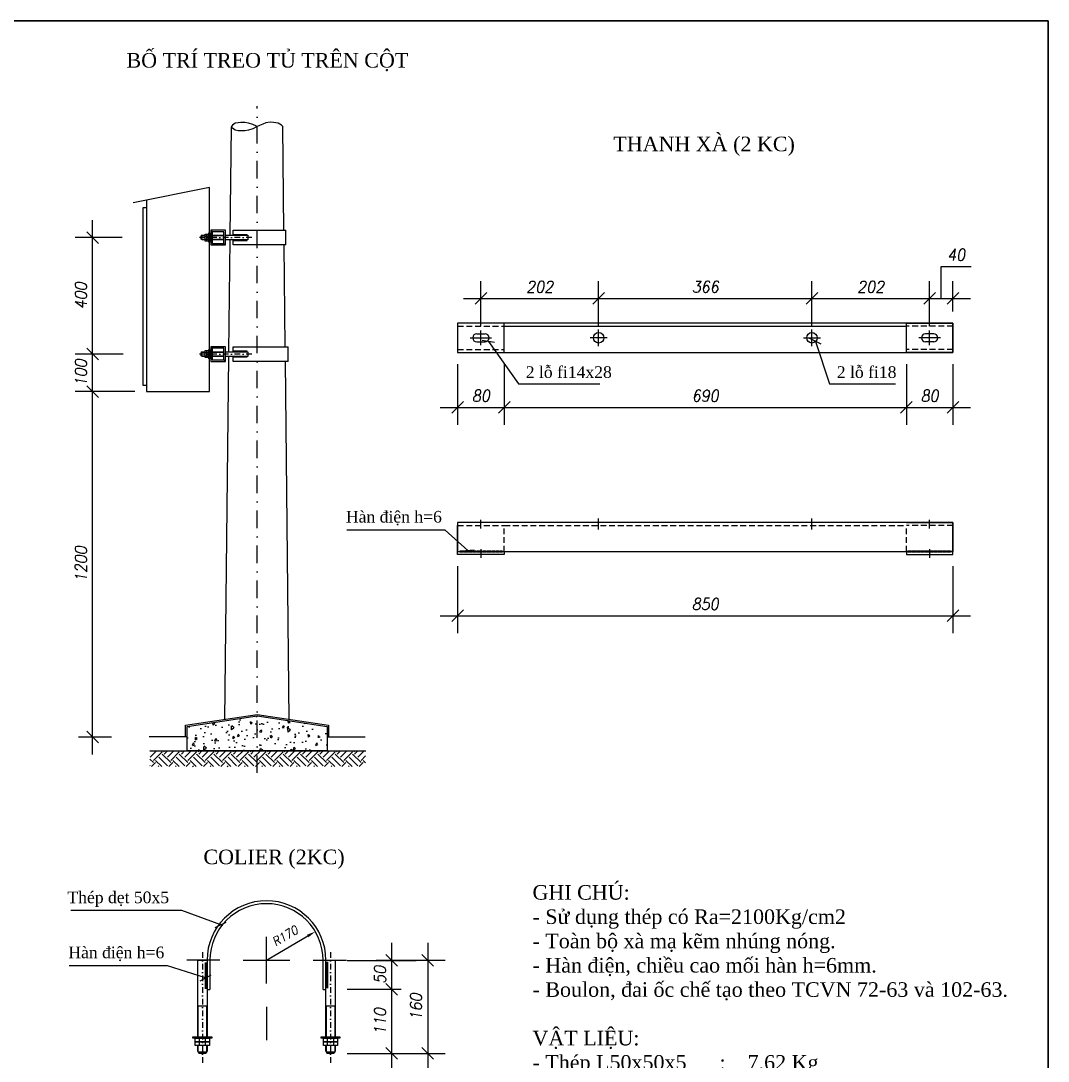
# Model space of a CAD drawing. Header units: inches. Extents: x -246336 to 136055, y -106871 to 69513.
# Drawn here: x -1072 to 9506, y -46175 to -35464 of the extents above; entities that cross this region are included whole.
import ezdxf

# ---------------------------------------------------------------- set-up
doc = ezdxf.new("R2010")
doc.units = ezdxf.units.IN
doc.header["$MEASUREMENT"] = 0
doc.linetypes.add('DASHDOTX2', pattern=[2, 1, -0.5, 0, -0.5])
doc.linetypes.add('DASHED', pattern=[0.75, 0.5, -0.25])
for name, color, linetype in [('D-XA', 7, 'Continuous'), ('XA-TT1', 7, 'Continuous'), ('XA-TT2', 7, 'Continuous')]:
    doc.layers.add(name, color=color, linetype=linetype)
doc.styles.add('COM2', font='complex.shx', dxfattribs={"width": 0.9, "oblique": 10, "height": 2})
doc.styles.add('VIET25', font='VNTIME_0.TTF', dxfattribs={"height": 2.5})
doc.styles.add('VIET3IN', font='Vhtime.ttf')
doc.dimstyles.new('PKT1', dxfattribs={"dimtxt": 2, "dimasz": 2, "dimexe": 3, "dimexo": 2, "dimgap": 1, "dimtad": 0, "dimtoh": 1, "dimdec": 0, "dimlfac": 10, "dimdsep": 46, "dimtxsty": 'COM2', "dimblk1": 'OBLIQUE', "dimblk2": 'OBLIQUE', "dimsah": 1, "dimcen": -3, "dimdle": 3, "dimclrd": 4, "dimclre": 4, "dimadec": 0, "dimazin": 0, "dimtfac": 1, "dimtdec": 0, "dimtmove": 0, "dimatfit": 3, "dimldrblk": 'OBLIQUE', "dimfxl": 1, "dimtvp": 1, "dimtolj": 1, "dimtzin": 0, "dimarcsym": 0})

# ---------------------------------------------------------------- blocks, each defined once
blk = doc.blocks.new('_OBLIQUE')
at = {"color": 0, "linetype": 'ByBlock'}
blk.add_line((-0.5, -0.5), (0.5, 0.5), dxfattribs=at)
blk = doc.blocks.new('*D514')
at = {"layer": 'Defpoints', "color": 0}
for p in [(4716.96, -46598.71), (4724.03, -46598.71), (4734.76, -46618.71)]:
    blk.add_point(p, dxfattribs=at)
at = {"layer": 'XA-TT1', "color": 4, "lineweight": -2}
for p, q in [((4716.96, -46621.71), (4716.96, -46595.71)), ((4722.03, -46598.71), (4713.96, -46598.71))]:
    blk.add_line(p, q, dxfattribs=at)
at = {"layer": 'XA-TT1', "color": 4, "lineweight": -2, "xscale": 2, "yscale": 2, "zscale": 2}
for p, rotation in [((4716.96, -46598.71), 90), ((4716.96, -46618.71), 270)]:
    blk.add_blockref('_OBLIQUE', p, dxfattribs=dict(at, rotation=rotation))
at = {"layer": 'XA-TT1', "color": 0, "insert": (4714.96, -46608.71), "char_height": 2, "attachment_point": 5, "rotation": 90, "style": 'COM2'}
blk.add_mtext('\\A1;400', dxfattribs=at)
blk = doc.blocks.new('*D515')
at = {"layer": 'Defpoints', "color": 0}
for p in [(4716.96, -46618.71), (4724.23, -46618.71), (4726.21, -46625.14)]:
    blk.add_point(p, dxfattribs=at)
at = {"layer": 'XA-TT1', "color": 4, "lineweight": -2}
for p, q in [((4716.96, -46628.14), (4716.96, -46615.71)), ((4722.23, -46618.71), (4713.96, -46618.71))]:
    blk.add_line(p, q, dxfattribs=at)
at = {"layer": 'XA-TT1', "color": 4, "lineweight": -2, "xscale": 2, "yscale": 2, "zscale": 2}
for p, rotation in [((4716.96, -46618.71), 90), ((4716.96, -46625.14), 270)]:
    blk.add_blockref('_OBLIQUE', p, dxfattribs=dict(at, rotation=rotation))
at = {"layer": 'XA-TT1', "color": 0, "insert": (4714.96, -46621.93), "char_height": 2, "attachment_point": 5, "rotation": 90, "style": 'COM2'}
blk.add_mtext('\\A1;100', dxfattribs=at)
blk = doc.blocks.new('*D516')
at = {"layer": 'Defpoints', "color": 0}
for p in [(4716.96, -46625.14), (4726.21, -46625.14), (4726.65, -46684.4)]:
    blk.add_point(p, dxfattribs=at)
at = {"layer": 'XA-TT1', "color": 4, "lineweight": -2}
for p, q in [((4716.96, -46687.4), (4716.96, -46622.14)), ((4724.21, -46625.14), (4713.96, -46625.14))]:
    blk.add_line(p, q, dxfattribs=at)
at = {"layer": 'XA-TT1', "color": 4, "lineweight": -2, "xscale": 2, "yscale": 2, "zscale": 2}
for p, rotation in [((4716.96, -46625.14), 90), ((4716.96, -46684.4), 270)]:
    blk.add_blockref('_OBLIQUE', p, dxfattribs=dict(at, rotation=rotation))
at = {"layer": 'XA-TT1', "color": 0, "insert": (4714.96, -46654.77), "char_height": 2, "attachment_point": 5, "rotation": 90, "style": 'COM2'}
blk.add_mtext('\\A1;1200', dxfattribs=at)
blk = doc.blocks.new('*D517')
at = {"layer": 'Defpoints', "color": 0}
for p in [(4860.61, -46609.17), (4840.41, -46615.92), (4860.61, -46615.92)]:
    blk.add_point(p, dxfattribs=at)
at = {"layer": 'XA-TT1', "color": 4, "lineweight": -2}
for p, q in [((4860.61, -46613.92), (4860.61, -46606.17)), ((4837.41, -46609.17), (4863.61, -46609.17))]:
    blk.add_line(p, q, dxfattribs=at)
at = {"layer": 'XA-TT1', "color": 4, "lineweight": -2, "xscale": 2, "yscale": 2, "zscale": 2, "rotation": 180}
blk.add_blockref('_OBLIQUE', (4840.41, -46609.17), dxfattribs=at)
at = {"layer": 'XA-TT1', "color": 4, "lineweight": -2, "xscale": 2, "yscale": 2, "zscale": 2}
blk.add_blockref('_OBLIQUE', (4860.61, -46609.17), dxfattribs=at)
at = {"layer": 'XA-TT1', "color": 0, "insert": (4850.51, -46607.17), "char_height": 2, "attachment_point": 5, "style": 'COM2'}
blk.add_mtext('\\A1;202', dxfattribs=at)
blk = doc.blocks.new('*D518')
at = {"layer": 'Defpoints', "color": 0}
for p in [(4856.61, -46618.42), (4864.61, -46618.42), (4864.61, -46627.86)]:
    blk.add_point(p, dxfattribs=at)
at = {"layer": 'XA-TT1', "color": 4, "lineweight": -2}
for p, q in [((4864.61, -46620.42), (4864.61, -46630.86)), ((4853.61, -46627.86), (4867.61, -46627.86))]:
    blk.add_line(p, q, dxfattribs=at)
at = {"layer": 'XA-TT1', "color": 4, "lineweight": -2, "xscale": 2, "yscale": 2, "zscale": 2, "rotation": 180}
blk.add_blockref('_OBLIQUE', (4856.61, -46627.86), dxfattribs=at)
at = {"layer": 'XA-TT1', "color": 4, "lineweight": -2, "xscale": 2, "yscale": 2, "zscale": 2}
blk.add_blockref('_OBLIQUE', (4864.61, -46627.86), dxfattribs=at)
at = {"layer": 'XA-TT1', "color": 0, "insert": (4860.61, -46625.86), "char_height": 2, "attachment_point": 5, "style": 'COM2'}
blk.add_mtext('\\A1;80', dxfattribs=at)
blk = doc.blocks.new('*D519')
at = {"layer": 'Defpoints', "color": 0}
for p in [(4864.61, -46609.17), (4864.61, -46613.42), (4860.61, -46615.92)]:
    blk.add_point(p, dxfattribs=at)
at = {"layer": 'XA-TT1', "color": 4, "lineweight": -2}
for p, q in [((4862.61, -46609.17), (4862.61, -46603.67)), ((4862.61, -46603.67), (4867.71, -46603.67)), ((4864.61, -46611.42), (4864.61, -46606.17)), ((4857.61, -46609.17), (4867.61, -46609.17))]:
    blk.add_line(p, q, dxfattribs=at)
at = {"layer": 'XA-TT1', "color": 4, "lineweight": -2, "xscale": 2, "yscale": 2, "zscale": 2, "rotation": 180}
blk.add_blockref('_OBLIQUE', (4860.61, -46609.17), dxfattribs=at)
at = {"layer": 'XA-TT1', "color": 4, "lineweight": -2, "xscale": 2, "yscale": 2, "zscale": 2}
blk.add_blockref('_OBLIQUE', (4864.61, -46609.17), dxfattribs=at)
at = {"layer": 'XA-TT1', "color": 0, "insert": (4865.16, -46601.67), "char_height": 2, "attachment_point": 5, "style": 'COM2'}
blk.add_mtext('\\A1;40', dxfattribs=at)
blk = doc.blocks.new('*D520')
at = {"layer": 'Defpoints', "color": 0}
for p in [(4803.81, -46609.17), (4783.61, -46615.92), (4803.81, -46615.92)]:
    blk.add_point(p, dxfattribs=at)
at = {"layer": 'XA-TT1', "color": 4, "lineweight": -2}
for p, q in [((4783.61, -46613.92), (4783.61, -46606.17)), ((4803.81, -46613.92), (4803.81, -46606.17)), ((4780.61, -46609.17), (4806.81, -46609.17))]:
    blk.add_line(p, q, dxfattribs=at)
at = {"layer": 'XA-TT1', "color": 4, "lineweight": -2, "xscale": 2, "yscale": 2, "zscale": 2, "rotation": 180}
blk.add_blockref('_OBLIQUE', (4783.61, -46609.17), dxfattribs=at)
at = {"layer": 'XA-TT1', "color": 4, "lineweight": -2, "xscale": 2, "yscale": 2, "zscale": 2}
blk.add_blockref('_OBLIQUE', (4803.81, -46609.17), dxfattribs=at)
at = {"layer": 'XA-TT1', "color": 0, "insert": (4793.71, -46607.17), "char_height": 2, "attachment_point": 5, "style": 'COM2'}
blk.add_mtext('\\A1;202', dxfattribs=at)
blk = doc.blocks.new('*D521')
at = {"layer": 'Defpoints', "color": 0}
for p in [(4779.61, -46618.42), (4787.61, -46618.42), (4787.61, -46627.86)]:
    blk.add_point(p, dxfattribs=at)
at = {"layer": 'XA-TT1', "color": 4, "lineweight": -2}
for p, q in [((4779.61, -46620.42), (4779.61, -46630.86)), ((4787.61, -46620.42), (4787.61, -46630.86)), ((4776.61, -46627.86), (4790.61, -46627.86))]:
    blk.add_line(p, q, dxfattribs=at)
at = {"layer": 'XA-TT1', "color": 4, "lineweight": -2, "xscale": 2, "yscale": 2, "zscale": 2, "rotation": 180}
blk.add_blockref('_OBLIQUE', (4779.61, -46627.86), dxfattribs=at)
at = {"layer": 'XA-TT1', "color": 4, "lineweight": -2, "xscale": 2, "yscale": 2, "zscale": 2}
blk.add_blockref('_OBLIQUE', (4787.61, -46627.86), dxfattribs=at)
at = {"layer": 'XA-TT1', "color": 0, "insert": (4783.61, -46625.86), "char_height": 2, "attachment_point": 5, "style": 'COM2'}
blk.add_mtext('\\A1;80', dxfattribs=at)
blk = doc.blocks.new('*D522')
at = {"layer": 'Defpoints', "color": 0}
for p in [(4787.61, -46618.42), (4856.61, -46618.42), (4856.61, -46627.86)]:
    blk.add_point(p, dxfattribs=at)
at = {"layer": 'XA-TT1', "color": 4, "lineweight": -2}
for p, q in [((4856.61, -46620.42), (4856.61, -46630.86)), ((4784.61, -46627.86), (4859.61, -46627.86))]:
    blk.add_line(p, q, dxfattribs=at)
at = {"layer": 'XA-TT1', "color": 4, "lineweight": -2, "xscale": 2, "yscale": 2, "zscale": 2, "rotation": 180}
blk.add_blockref('_OBLIQUE', (4787.61, -46627.86), dxfattribs=at)
at = {"layer": 'XA-TT1', "color": 4, "lineweight": -2, "xscale": 2, "yscale": 2, "zscale": 2}
blk.add_blockref('_OBLIQUE', (4856.61, -46627.86), dxfattribs=at)
at = {"layer": 'XA-TT1', "color": 0, "insert": (4822.11, -46625.86), "char_height": 2, "attachment_point": 5, "style": 'COM2'}
blk.add_mtext('\\A1;690', dxfattribs=at)
blk = doc.blocks.new('*D523')
at = {"layer": 'Defpoints', "color": 0}
for p in [(4840.41, -46609.17), (4803.81, -46615.92), (4840.41, -46615.92)]:
    blk.add_point(p, dxfattribs=at)
at = {"layer": 'XA-TT1', "color": 4, "lineweight": -2}
for p, q in [((4840.41, -46613.92), (4840.41, -46606.17)), ((4800.81, -46609.17), (4843.41, -46609.17))]:
    blk.add_line(p, q, dxfattribs=at)
at = {"layer": 'XA-TT1', "color": 4, "lineweight": -2, "xscale": 2, "yscale": 2, "zscale": 2, "rotation": 180}
blk.add_blockref('_OBLIQUE', (4803.81, -46609.17), dxfattribs=at)
at = {"layer": 'XA-TT1', "color": 4, "lineweight": -2, "xscale": 2, "yscale": 2, "zscale": 2}
blk.add_blockref('_OBLIQUE', (4840.41, -46609.17), dxfattribs=at)
at = {"layer": 'XA-TT1', "color": 0, "insert": (4822.11, -46607.17), "char_height": 2, "attachment_point": 5, "style": 'COM2'}
blk.add_mtext('\\A1;366', dxfattribs=at)
blk = doc.blocks.new('HAN')
at = {"layer": 'XA-TT2'}
for p, q in [((0, 0), (0, 0.4)), ((0.15, 0), (0.15, 0.4)), ((0.3, 0), (0.3, 0.4)), ((0.45, 0), (0.45, 0.4)), ((0.6, 0), (0.6, 0.4)), ((0.75, 0), (0.75, 0.4)), ((0.9, 0), (0.9, 0.4)), ((1.05, 0), (1.05, 0.4)), ((1.2, 0), (1.2, 0.4)), ((1.35, 0), (1.35, 0.4)), ((1.5, 0), (1.5, 0.4)), ((1.65, 0), (1.65, 0.4)), ((1.8, 0), (1.8, 0.4)), ((1.95, 0), (1.95, 0.4)), ((2.1, 0), (2.1, 0.4)), ((2.25, 0), (2.25, 0.4)), ((2.4, 0), (2.4, 0.4)), ((2.55, 0), (2.55, 0.4)), ((2.7, 0), (2.7, 0.4)), ((2.85, 0), (2.85, 0.4)), ((3, 0), (3, 0.4)), ((3.15, 0), (3.15, 0.4)), ((3.3, 0), (3.3, 0.4)), ((3.45, 0), (3.45, 0.4)), ((3.6, 0), (3.6, 0.4)), ((3.75, 0), (3.75, 0.4)), ((3.9, 0), (3.9, 0.4)), ((4.05, 0), (4.05, 0.4)), ((4.2, 0), (4.2, 0.4)), ((4.35, 0), (4.35, 0.4))]:
    blk.add_line(p, q, dxfattribs=at)
blk = doc.blocks.new('*X512')
at = {"color": 0}
for p, q in [((147.99, 196.87), (148.01, 196.89)), ((148.03, 195.98), (148.94, 196.89)), ((148.49, 195.52), (149.73, 196.75)), ((150.97, 195.21), (149.73, 196.44)), ((150.04, 196.75), (149.9, 196.89)), ((150.04, 196.44), (150.49, 196.89)), ((150.5, 195.98), (151.41, 196.89)), ((150.97, 195.52), (152.2, 196.75)), ((153.44, 195.21), (152.2, 196.44)), ((152.51, 196.75), (152.38, 196.89)), ((152.51, 196.44), (152.96, 196.89)), ((152.98, 195.98), (153.89, 196.89)), ((153.44, 195.52), (154.68, 196.75)), ((155.92, 195.21), (154.68, 196.44)), ((154.99, 196.75), (154.85, 196.89)), ((154.99, 196.44), (155.44, 196.89)), ((155.45, 195.98), (156.36, 196.89)), ((155.92, 195.52), (157.15, 196.75)), ((158.39, 195.21), (157.15, 196.44)), ((157.46, 196.75), (157.33, 196.89)), ((157.46, 196.44), (157.91, 196.89)), ((157.93, 195.98), (158.84, 196.89)), ((158.39, 195.52), (159.63, 196.75)), ((160.87, 195.21), (159.63, 196.44)), ((159.94, 196.75), (159.8, 196.89)), ((159.94, 196.44), (160.39, 196.89)), ((160.4, 195.98), (161.31, 196.89)), ((160.87, 195.52), (162.1, 196.75)), ((163.34, 195.21), (162.1, 196.44)), ((162.41, 196.75), (162.28, 196.89)), ((162.41, 196.44), (162.86, 196.89)), ((162.88, 195.98), (163.79, 196.89)), ((163.34, 195.52), (164.58, 196.75)), ((165.82, 195.21), (164.58, 196.44)), ((164.89, 196.75), (164.75, 196.89)), ((164.89, 196.44), (165.34, 196.89)), ((165.35, 195.98), (166.26, 196.89)), ((165.82, 195.52), (167.05, 196.75)), ((168.29, 195.21), (167.05, 196.44)), ((167.36, 196.75), (167.23, 196.89)), ((167.36, 196.44), (167.81, 196.89)), ((167.83, 195.98), (168.74, 196.89)), ((168.29, 195.52), (169.53, 196.75)), ((170.77, 195.21), (169.53, 196.44)), ((169.84, 196.75), (169.7, 196.89)), ((169.84, 196.44), (170.29, 196.89)), ((170.3, 195.98), (171.21, 196.89)), ((170.77, 195.52), (172, 196.75)), ((173.24, 195.21), (172, 196.44)), ((172.31, 196.75), (172.18, 196.89)), ((172.31, 196.44), (172.76, 196.89)), ((172.78, 195.98), (173.69, 196.89)), ((173.24, 195.52), (174.48, 196.75)), ((175.72, 195.21), (174.48, 196.44)), ((174.79, 196.75), (174.65, 196.89)), ((174.79, 196.44), (175.24, 196.89)), ((175.25, 195.98), (176.16, 196.89)), ((175.72, 195.52), (176.95, 196.75)), ((178.19, 195.21), (176.95, 196.44)), ((177.26, 196.75), (177.13, 196.89)), ((177.26, 196.44), (177.71, 196.89)), ((177.73, 195.98), (178.64, 196.89)), ((148.49, 195.21), (147.99, 195.71)), ((148.23, 194.64), (148.8, 195.21)), ((149.68, 194.64), (148.8, 195.52)), ((150.5, 194.74), (149.27, 195.98)), ((150.71, 194.64), (151.28, 195.21)), ((152.16, 194.64), (151.28, 195.52)), ((152.98, 194.74), (151.74, 195.98)), ((153.18, 194.64), (153.75, 195.21)), ((154.63, 194.64), (153.75, 195.52)), ((155.45, 194.74), (154.22, 195.98)), ((155.66, 194.64), (156.23, 195.21)), ((157.1, 194.64), (156.23, 195.52)), ((157.93, 194.74), (156.69, 195.98)), ((158.13, 194.64), (158.7, 195.21)), ((159.58, 194.64), (158.7, 195.52)), ((160.4, 194.74), (159.17, 195.98)), ((160.61, 194.64), (161.18, 195.21)), ((162.05, 194.64), (161.18, 195.52)), ((162.88, 194.74), (161.64, 195.98)), ((163.08, 194.64), (163.65, 195.21)), ((164.53, 194.64), (163.65, 195.52)), ((165.35, 194.74), (164.12, 195.98)), ((165.56, 194.64), (166.13, 195.21)), ((167, 194.64), (166.13, 195.52)), ((167.83, 194.74), (166.59, 195.98)), ((168.03, 194.64), (168.6, 195.21)), ((169.48, 194.64), (168.6, 195.52)), ((170.3, 194.74), (169.06, 195.98)), ((170.51, 194.64), (171.08, 195.21)), ((171.95, 194.64), (171.08, 195.52)), ((172.78, 194.74), (171.54, 195.98)), ((172.98, 194.64), (173.55, 195.21)), ((174.43, 194.64), (173.55, 195.52)), ((175.25, 194.74), (174.01, 195.98)), ((175.46, 194.64), (176.03, 195.21)), ((176.9, 194.64), (176.03, 195.52)), ((177.73, 194.74), (176.49, 195.98)), ((177.93, 194.64), (178.5, 195.21)), ((178.19, 195.52), (178.84, 196.17)), ((178.84, 195.17), (178.5, 195.52)), ((148.03, 194.74), (147.99, 194.78)), ((149.16, 194.64), (149.27, 194.74)), ((151.64, 194.64), (151.74, 194.74)), ((154.11, 194.64), (154.22, 194.74)), ((156.59, 194.64), (156.69, 194.74)), ((159.06, 194.64), (159.17, 194.74)), ((161.54, 194.64), (161.64, 194.74)), ((164.01, 194.64), (164.12, 194.74)), ((166.48, 194.64), (166.59, 194.74)), ((168.96, 194.64), (169.06, 194.74)), ((171.43, 194.64), (171.54, 194.74)), ((173.91, 194.64), (174.01, 194.74)), ((176.38, 194.64), (176.49, 194.74))]:
    blk.add_line(p, q, dxfattribs=at)
blk = doc.blocks.new('*D524')
at = {"layer": 'Defpoints', "color": 0}
for p in [(4779.61, -46653.11), (4864.61, -46653.11), (4864.61, -46663.6)]:
    blk.add_point(p, dxfattribs=at)
at = {"layer": 'XA-TT1', "color": 4, "lineweight": -2}
for p, q in [((4779.61, -46655.11), (4779.61, -46666.6)), ((4864.61, -46655.11), (4864.61, -46666.6)), ((4776.61, -46663.6), (4867.61, -46663.6))]:
    blk.add_line(p, q, dxfattribs=at)
at = {"layer": 'XA-TT1', "color": 4, "lineweight": -2, "xscale": 2, "yscale": 2, "zscale": 2, "rotation": 180}
blk.add_blockref('_OBLIQUE', (4779.61, -46663.6), dxfattribs=at)
at = {"layer": 'XA-TT1', "color": 4, "lineweight": -2, "xscale": 2, "yscale": 2, "zscale": 2}
blk.add_blockref('_OBLIQUE', (4864.61, -46663.6), dxfattribs=at)
at = {"layer": 'XA-TT1', "color": 0, "insert": (4822.11, -46661.6), "char_height": 2, "attachment_point": 5, "style": 'COM2'}
blk.add_mtext('\\A1;850', dxfattribs=at)
blk = doc.blocks.new('CXZCX')
at = {"layer": 'XA-TT2', "linetype": 'Continuous'}
h = blk.add_hatch(dxfattribs=at)
h.set_pattern_fill('AR-CONC', color=256, scale=0.54629, angle=45, style=0)
h.set_pattern_definition([(95, (4676.5015, -46893.7387), (3.013076, 2.52827), [0.40972, -4.506896]), (40, (4676.5015, -46893.7387), (-3.44159, 2.369634), [0.327774, -3.60552]), (145.4514, (4676.7526, -46893.528), (-0.42851, 4.897905), [0.34821, -3.83027]), (91.1842, (4675.729, -46892.966), (4.76198, 3.48322), [0.61458, -6.76034]), (141.6356, (4676.126, -46892.676), (-0.15241, 7.37335), [0.52231, -5.74541]), (36.1842, (4675.729, -46892.966), (-0.15242, 7.37335), [0.49166, -5.40828]), (66, (4676.3084, -46892.773), (3.861026, 0.750507), [0.40972, -4.506896]), (11, (4676.3084, -46892.773), (-1.86126, 3.74104), [0.327774, -3.60552]), (116.4514, (4676.63, -46892.7105), (1.99977, 4.49155), [0.34821, -3.83027]), (82.5, (4676.5015, -46893.7387), (-1.23895, 1.332893), [0, -3.561814, 0, -3.660146, 0, -3.619174]), (52.5, (4676.5015, -46893.7387), (-0.507356, 2.539756), [0, -2.08683, 0, -3.47987, 0, -1.379383]), (12.5, (4675.6401, -46894.6001), (2.149206, 1.9749535), [0, -1.365726, 0, -4.261066, 0, -5.654107]), (2.5, (4675.2538, -46894.9864), (1.866074, 2.639456), [0, -1.775444, 0, -2.829785, 0, -4.015235])])
h.paths.add_polyline_path([(4733.2, -46686.8), (4733.2, -46682.6), (4745.2, -46680.8), (4757.2, -46682.6), (4757.2, -46686.8)])
blk.add_lwpolyline([(4700.95, -46561.52), (4880.95, -46561.52), (4880.95, -46841.52), (4700.95, -46841.52)], close=True)
at = {"layer": 'D-XA', "color": 4, "linetype": 'Continuous'}
for p, q in [((4746.83, -46722.72), (4753.9, -46718.56)), ((4768.29, -46719.74), (4768.29, -46730.71)), ((4774.47, -46719.72), (4774.47, -46741.72)), ((4738.83, -46722.72), (4733.13, -46722.72)), ((4754.83, -46722.72), (4760.53, -46722.72)), ((4760.64, -46722.74), (4772.49, -46722.74)), ((4765.62, -46722.72), (4777.47, -46722.72)), ((4768.29, -46724.71), (4768.29, -46741.72)), ((4760.64, -46727.71), (4769.94, -46727.71)), ((4746.83, -46730.72), (4746.83, -46736.42)), ((4760.64, -46738.72), (4772.49, -46738.72)), ((4765.73, -46738.72), (4777.47, -46738.72))]:
    blk.add_line(p, q, dxfattribs=at)
blk.add_solid([(4753.77, -46718.35), (4754.02, -46718.78), (4755.19, -46717.8)], dxfattribs=at)
at = {"layer": 'XA-TT1'}
for p, q in [((4737.25, -46597.46), (4737.25, -46599.96)), ((4739.75, -46597.46), (4737.25, -46597.46)), ((4737.5, -46597.71), (4737.5, -46599.71)), ((4739.5, -46597.71), (4737.5, -46597.71)), ((4739.5, -46599.71), (4739.5, -46597.71)), ((4739.75, -46599.96), (4739.75, -46597.46)), ((4737.25, -46599.96), (4739.75, -46599.96)), ((4737.5, -46599.71), (4739.5, -46599.71)), ((4737.25, -46617.46), (4737.25, -46619.96)), ((4739.75, -46617.46), (4737.25, -46617.46)), ((4737.5, -46617.71), (4737.5, -46619.71)), ((4739.5, -46617.71), (4737.5, -46617.71)), ((4739.5, -46619.71), (4739.5, -46617.71)), ((4739.75, -46619.96), (4739.75, -46617.46)), ((4737.5, -46619.71), (4739.5, -46619.71)), ((4737.25, -46619.96), (4739.75, -46619.96))]:
    blk.add_line(p, q, dxfattribs=at)
at = {"layer": 'XA-TT1', "color": 4}
for p, q in [((4803.81, -46617.37), (4803.81, -46614.47)), ((4840.41, -46617.37), (4840.41, -46614.47)), ((4781.78, -46615.92), (4785.45, -46615.92)), ((4783.61, -46617.19), (4783.61, -46614.65)), ((4805.27, -46615.92), (4802.36, -46615.92)), ((4838.96, -46615.92), (4841.87, -46615.92)), ((4862.45, -46615.92), (4858.78, -46615.92)), ((4860.61, -46617.19), (4860.61, -46614.65)), ((4783.61, -46648.62), (4783.61, -46647.14)), ((4803.81, -46648.81), (4803.81, -46646.95)), ((4840.41, -46648.81), (4840.41, -46646.95)), ((4860.61, -46648.62), (4860.61, -46647.14)), ((4783.61, -46652.18), (4783.61, -46653.67)), ((4860.61, -46652.18), (4860.61, -46653.67))]:
    blk.add_line(p, q, dxfattribs=at)
at = {"layer": 'XA-TT1', "flags": 128}
for points in [[(4737.03, -46590.14), (4723.94, -46592.73)], [(4737.25, -46597.46), (4737.5, -46597.71)], [(4739.5, -46599.71), (4739.75, -46599.96)], [(4737.25, -46617.46), (4737.5, -46617.71)], [(4739.5, -46619.71), (4739.75, -46619.96)]]:
    blk.add_lwpolyline(points, dxfattribs=at)
at = {"layer": 'XA-TT1'}
blk.add_lwpolyline([(4726.21, -46592.28), (4726.21, -46625.14), (4737.03, -46625.14), (4737.03, -46590.14)], dxfattribs=at)
blk.add_lwpolyline([(4726.21, -46624.09), (4725.62, -46624.09), (4725.62, -46593.57), (4726.21, -46593.57)], close=True, dxfattribs=at)
at = {"layer": 'XA-TT1', "color": 2}
for points in [[(4779.61, -46618.42), (4787.61, -46618.42), (4787.61, -46613.42), (4779.61, -46613.42)], [(4779.61, -46618.42), (4864.61, -46618.42), (4864.61, -46613.42), (4779.61, -46613.42)], [(4864.61, -46618.42), (4856.61, -46618.42), (4856.61, -46613.42), (4864.61, -46613.42)], [(4779.61, -46652.61), (4864.61, -46652.61), (4864.61, -46647.61), (4779.61, -46647.61)]]:
    blk.add_lwpolyline(points, close=True, dxfattribs=at)
at = {"layer": 'XA-TT1', "color": 3, "linetype": 'DASHED', "ltscale": 2, "flags": 128}
for points in [[(4779.61, -46613.92), (4787.61, -46613.92)], [(4864.61, -46613.92), (4856.61, -46613.92)], [(4779.61, -46617.92), (4787.61, -46617.92)], [(4864.61, -46617.92), (4856.61, -46617.92)], [(4779.61, -46648.11), (4787.61, -46648.11)], [(4787.61, -46652.61), (4787.61, -46648.11)], [(4787.61, -46648.11), (4856.61, -46648.11)], [(4864.61, -46648.11), (4856.61, -46648.11)], [(4856.61, -46652.61), (4856.61, -46648.11)]]:
    blk.add_lwpolyline(points, dxfattribs=at)
at = {"layer": 'XA-TT1', "color": 7, "flags": 128}
blk.add_lwpolyline([(4787.61, -46613.92), (4856.61, -46613.92)], dxfattribs=at)
at = {"layer": 'XA-TT1', "color": 2, "elevation": 0.7, "flags": 128}
for points in [[(4782.91, -46615.22), (4784.31, -46615.22)], [(4861.31, -46615.22), (4859.91, -46615.22)], [(4782.91, -46616.62), (4784.31, -46616.62)], [(4861.31, -46616.62), (4859.91, -46616.62)]]:
    blk.add_lwpolyline(points, dxfattribs=at)
at = {"layer": 'XA-TT1', "color": 2}
for points in [[(4787.61, -46647.61), (4779.61, -46647.61), (4779.61, -46652.61), (4787.61, -46652.61)], [(4787.61, -46652.61), (4787.61, -46653.11), (4779.61, -46653.11), (4779.61, -46648.11)], [(4856.61, -46647.61), (4864.61, -46647.61), (4864.61, -46652.61), (4856.61, -46652.61)], [(4856.61, -46652.61), (4856.61, -46653.11), (4864.61, -46653.11), (4864.61, -46648.11)]]:
    blk.add_lwpolyline(points, dxfattribs=at)
at = {"layer": 'XA-TT1', "color": 4, "flags": 128}
blk.add_lwpolyline([(4714.55, -46684.4), (4720.2, -46684.4)], dxfattribs=at)
at = {"layer": 'XA-TT1', "color": 2}
for centre in [(4803.81, -46615.92), (4840.41, -46615.92)]:
    blk.add_circle(centre, 0.9, dxfattribs=at)
for centre, start, end in [((4782.91, -46615.92, 0.7), 90, 270), ((4784.31, -46615.92, 0.7), 270, 90), ((4859.91, -46615.92, 0.7), 90, 270), ((4861.31, -46615.92, 0.7), 270, 90)]:
    blk.add_arc(centre, 0.7, start, end, dxfattribs=at)
at = {"layer": 'XA-TT2', "color": 4, "linetype": 'DASHDOTX2', "ltscale": 3}
blk.add_line((4745.2, -46690.58), (4745.2, -46576.14), dxfattribs=at)
at = {"layer": 'XA-TT2', "color": 3}
for p, q in [((4740.58, -46598.31), (4740.79, -46579.76)), ((4749.8, -46597.46), (4749.6, -46579.66)), ((4740.36, -46618.31), (4740.57, -46599.11)), ((4750.02, -46617.46), (4749.83, -46599.96)), ((4739.66, -46681.45), (4740.35, -46619.11)), ((4750.73, -46681.45), (4750.05, -46619.96))]:
    blk.add_line(p, q, dxfattribs=at)
at = {"layer": 'XA-TT2', "color": 2}
for p, q in [((4735.78, -46598.31), (4735.6, -46598.42)), ((4739.75, -46598.31), (4743.6, -46598.31)), ((4743.6, -46598.31), (4743.6, -46599.11)), ((4735.78, -46599.11), (4735.6, -46599)), ((4736.29, -46598.46), (4736.59, -46598.46)), ((4736.29, -46598.99), (4736.59, -46598.99)), ((4736.59, -46598.46), (4736.9, -46598.46)), ((4736.59, -46598.99), (4736.9, -46598.99)), ((4743.6, -46599.11), (4739.75, -46599.11)), ((4735.78, -46618.31), (4735.6, -46618.42)), ((4735.78, -46619.11), (4735.6, -46619)), ((4736.29, -46618.46), (4736.59, -46618.46)), ((4736.29, -46618.99), (4736.59, -46618.99)), ((4736.59, -46618.46), (4736.9, -46618.46)), ((4736.59, -46618.99), (4736.9, -46618.99)), ((4739.75, -46618.31), (4743.6, -46618.31)), ((4743.6, -46619.11), (4739.75, -46619.11)), ((4743.6, -46618.31), (4743.6, -46619.11)), ((4735.3, -46736.75), (4735.3, -46736.12)), ((4735.3, -46737.35), (4735.3, -46736.75)), ((4736.36, -46736.75), (4736.36, -46736.12)), ((4736.36, -46737.35), (4736.36, -46736.75)), ((4757.3, -46736.75), (4757.3, -46736.12)), ((4757.3, -46737.35), (4757.3, -46736.75)), ((4758.36, -46736.75), (4758.36, -46736.12)), ((4758.36, -46737.35), (4758.36, -46736.75)), ((4735.01, -46738.35), (4735.23, -46738.72)), ((4736.61, -46738.35), (4736.38, -46738.72)), ((4757.01, -46738.35), (4757.23, -46738.72)), ((4758.61, -46738.35), (4758.38, -46738.72))]:
    blk.add_line(p, q, dxfattribs=at)
at = {"layer": 'XA-TT2', "color": 4, "linetype": 'DASHDOTX2'}
for p, q in [((4744.3, -46598.71), (4734.76, -46598.71)), ((4744.3, -46618.71), (4734.76, -46618.71)), ((4735.81, -46721.32), (4735.81, -46740.4)), ((4757.81, -46721.32), (4757.81, -46740.4))]:
    blk.add_line(p, q, dxfattribs=at)
at = {"layer": 'XA-TT2', "color": 4, "linetype": 'Continuous'}
for p, q in [((4746.81, -46726.72), (4746.81, -46718.72)), ((4742.81, -46722.72), (4750.81, -46722.72))]:
    blk.add_line(p, q, dxfattribs=at)
at = {"layer": 'XA-TT2'}
for p, q in [((4736.61, -46727.72), (4737.11, -46727.72)), ((4756.51, -46727.72), (4757.01, -46727.72)), ((4735.01, -46730.55), (4736.61, -46730.55)), ((4757.01, -46730.55), (4758.61, -46730.55))]:
    blk.add_line(p, q, dxfattribs=at)
at = {"layer": 'XA-TT2', "color": 3}
for points in [[(4749.66, -46579.72), (4749.39, -46579.43), (4748.82, -46579.11), (4748.04, -46578.96), (4747.47, -46578.92), (4746.7, -46579.05), (4746.16, -46579.25), (4745.61, -46579.47), (4745.09, -46579.73), (4744.44, -46580.03), (4743.74, -46580.26), (4743.07, -46580.38), (4742.38, -46580.4), (4741.96, -46580.38), (4741.42, -46580.26), (4740.95, -46579.96), (4740.73, -46579.72)], [(4745.1, -46579.63), (4745.09, -46579.62), (4744.44, -46579.33), (4743.74, -46579.09), (4743.07, -46578.97), (4742.38, -46578.95), (4741.96, -46579.01), (4741.42, -46579.09), (4740.95, -46579.44), (4740.73, -46579.72)]]:
    blk.add_lwpolyline(points, dxfattribs=at)
at = {"layer": 'XA-TT2', "color": 4}
for points in [[(4735.7, -46598.36), (4736.29, -46598.36)], [(4735.7, -46599.06), (4735.7, -46598.36)], [(4737.03, -46598.36), (4737.25, -46598.36)], [(4737.5, -46598.36), (4739.5, -46598.36)], [(4736.29, -46599.06), (4735.7, -46599.06)], [(4737.25, -46599.06), (4737.03, -46599.06)], [(4739.5, -46599.06), (4737.5, -46599.06)], [(4735.7, -46619.06), (4735.7, -46618.36)], [(4735.7, -46618.36), (4736.29, -46618.36)], [(4736.29, -46619.06), (4735.7, -46619.06)], [(4737.03, -46618.36), (4737.25, -46618.36)], [(4737.25, -46619.06), (4737.03, -46619.06)], [(4737.5, -46618.36), (4739.5, -46618.36)], [(4739.5, -46619.06), (4737.5, -46619.06)], [(4735.11, -46735.86), (4735.11, -46730.55)], [(4736.51, -46730.55), (4736.51, -46735.86)], [(4757.11, -46735.86), (4757.11, -46730.55)], [(4758.51, -46730.55), (4758.51, -46735.86)], [(4735.11, -46738.51), (4735.11, -46737.35)], [(4736.51, -46737.35), (4736.51, -46738.51)], [(4757.11, -46738.51), (4757.11, -46737.35)], [(4758.51, -46737.35), (4758.51, -46738.51)], [(4736.5, -46738.52), (4735.11, -46738.52)], [(4758.5, -46738.52), (4757.11, -46738.52)]]:
    blk.add_lwpolyline(points, dxfattribs=at)
at = {"layer": 'XA-TT2', "color": 2}
for points in [[(4735.78, -46598.31), (4736.29, -46598.31)], [(4737.03, -46598.31), (4737.25, -46598.31)], [(4737.5, -46598.31), (4739.5, -46598.31)], [(4741.1, -46598.31), (4741.1, -46597.46), (4750.13, -46597.46)], [(4750.13, -46599.96), (4750.13, -46597.46)], [(4735.6, -46599), (4735.6, -46598.42)], [(4736.29, -46599.11), (4735.78, -46599.11)], [(4737.25, -46599.11), (4737.03, -46599.11)], [(4739.5, -46599.11), (4737.5, -46599.11)], [(4741.1, -46599.96), (4741.1, -46599.11)], [(4750.13, -46599.96), (4741.1, -46599.96)], [(4741.1, -46618.31), (4741.1, -46617.46), (4750.51, -46617.46)], [(4750.51, -46619.96), (4750.51, -46617.46)], [(4735.6, -46619), (4735.6, -46618.42)], [(4735.78, -46618.31), (4736.29, -46618.31)], [(4736.29, -46619.11), (4735.78, -46619.11)], [(4737.03, -46618.31), (4737.25, -46618.31)], [(4737.25, -46619.11), (4737.03, -46619.11)], [(4737.5, -46618.31), (4739.5, -46618.31)], [(4739.5, -46619.11), (4737.5, -46619.11)], [(4741.1, -46619.96), (4741.1, -46619.11)], [(4750.51, -46619.96), (4741.1, -46619.96)], [(4735.01, -46730.55), (4735.01, -46722.72), (4736.61, -46722.72), (4736.61, -46730.55)], [(4757.01, -46730.55), (4757.01, -46722.72), (4758.61, -46722.72), (4758.61, -46730.55)], [(4735.01, -46735.86), (4735.01, -46730.55)], [(4736.61, -46730.55), (4736.61, -46735.86)], [(4757.01, -46735.86), (4757.01, -46730.55)], [(4758.61, -46730.55), (4758.61, -46735.86)], [(4735.01, -46738.35), (4735.01, -46737.35)], [(4736.61, -46737.35), (4736.61, -46738.35)], [(4757.01, -46738.35), (4757.01, -46737.35)], [(4758.61, -46737.35), (4758.61, -46738.35)], [(4736.38, -46738.72), (4735.23, -46738.72)], [(4758.38, -46738.72), (4757.23, -46738.72)]]:
    blk.add_lwpolyline(points, dxfattribs=at)
for points in [[(4736.29, -46598.11), (4736.59, -46598.11), (4736.59, -46599.31), (4736.29, -46599.31)], [(4736.59, -46598.11), (4736.9, -46598.11), (4736.9, -46599.31), (4736.59, -46599.31)], [(4736.9, -46597.9), (4737.03, -46597.9), (4737.03, -46599.52), (4736.9, -46599.52)], [(4736.9, -46617.9), (4737.03, -46617.9), (4737.03, -46619.52), (4736.9, -46619.52)], [(4736.29, -46618.11), (4736.59, -46618.11), (4736.59, -46619.31), (4736.29, -46619.31)], [(4736.59, -46618.11), (4736.9, -46618.11), (4736.9, -46619.31), (4736.59, -46619.31)], [(4733.2, -46686.8), (4733.2, -46682.6), (4745.2, -46680.8), (4757.2, -46682.6), (4757.2, -46686.8)], [(4734.19, -46736.12), (4734.19, -46735.86), (4737.42, -46735.86), (4737.42, -46736.12)], [(4756.19, -46736.12), (4756.19, -46735.86), (4759.42, -46735.86), (4759.42, -46736.12)], [(4734.6, -46736.75), (4734.6, -46736.12), (4737.01, -46736.12), (4737.01, -46736.75)], [(4734.6, -46737.35), (4734.6, -46736.75), (4737.01, -46736.75), (4737.01, -46737.35)], [(4756.6, -46736.75), (4756.6, -46736.12), (4759.01, -46736.12), (4759.01, -46736.75)], [(4756.6, -46737.35), (4756.6, -46736.75), (4759.01, -46736.75), (4759.01, -46737.35)]]:
    blk.add_lwpolyline(points, close=True, dxfattribs=at)
at = {"layer": 'XA-TT2'}
for points in [[(4732.93, -46684.4), (4732.93, -46682.37), (4745.2, -46680.53), (4757.46, -46682.37), (4757.46, -46684.4)], [(4733.2, -46684.4), (4726.65, -46684.4)], [(4757.2, -46684.4), (4763.74, -46684.4)], [(4726.8, -46686.8), (4763.83, -46686.8)]]:
    blk.add_lwpolyline(points, dxfattribs=at)
at = {"layer": 'XA-TT2', "color": 2}
for points in [[(4757.01, -46727.72), (4757.01, -46722.72, 1), (4736.61, -46722.72), (4736.61, -46727.72)], [(4756.51, -46727.72), (4756.51, -46722.72, 1), (4737.11, -46722.72), (4737.11, -46727.72)]]:
    blk.add_lwpolyline(points, format="xyb", dxfattribs=at)
at = {"layer": 'D-XA', "color": 4, "linetype": 'Continuous', "xscale": 2, "yscale": 2, "zscale": 2}
for p, rotation in [((4768.29, -46722.74), 90), ((4774.47, -46722.72), 90), ((4768.29, -46727.71), 270), ((4768.29, -46727.71), 90), ((4768.29, -46738.72), 270), ((4774.47, -46738.72), 270)]:
    blk.add_blockref('_OBLIQUE', p, dxfattribs=dict(at, rotation=rotation))
at = {"layer": 'XA-TT1', "color": 2, "yscale": 0.9104567227623193, "zscale": 1.649383252093912}
for p, xscale in [((4780.08, -46652.78), 1.649383252093685), ((4864.14, -46652.78), -1.649383252093685)]:
    blk.add_blockref('HAN', p, dxfattribs=dict(at, xscale=xscale))
at = {"layer": 'XA-TT2'}
for name, p, xscale, yscale, zscale in [('HAN', (4741.28, -46598.31), 0.5, 0.5, 0.5), ('HAN', (4741.25, -46599.31), 0.5, 0.5, 0.5), ('HAN', (4741.25, -46619.31), 0.5, 0.5, 0.5), ('HAN', (4741.28, -46618.31), 0.5, 0.5, 0.5), ('*X512', (4549.21, -46923.07), 1.199999999999818, 1.19999999999709, 1.2)]:
    blk.add_blockref(name, p, dxfattribs=dict(at, xscale=xscale, yscale=yscale, zscale=zscale))
at = {"layer": 'XA-TT2', "rotation": 270}
for p in [(4736.21, -46723.19), (4757.01, -46723.05)]:
    blk.add_blockref('HAN', p, dxfattribs=at)
at = {"layer": 'D-XA', "style": 'VIET25'}
for s, p in [('Hµn ®iÖn h=6', (4760.44, -46647.62)), ('ThÐp dÑt 50x5', (4712.65, -46712.93)), ('Hµn ®iÖn h=6', (4712.81, -46722.38))]:
    blk.add_text(s, height=2, dxfattribs=at).set_placement(p)
at = {"layer": 'D-XA', "attachment_point": 5, "style": 'COM2'}
for s, insert, char_height, rotation in [('\\A1;R170', (4750, -46718.54), 1.5, 30.44), ('\\A1;50', (4766.29, -46725.23), 2, 90), ('\\A1;160', (4772.47, -46730.72), 2, 90), ('\\A1;110', (4766.29, -46733.22), 2, 90)]:
    blk.add_mtext(s, dxfattribs=dict(at, insert=insert, char_height=char_height, rotation=rotation))
at = {"layer": 'XA-TT1', "color": 5, "style": 'VIET3IN'}
for s, p in [('bè trÝ treo tñ trªn cét', (4722.79, -46569.55)), ('thanh xµ (2 kc)', (4806.33, -46583.9)), ('colier (2kc)', (4735.99, -46706.24))]:
    blk.add_text(s, height=2.5, dxfattribs=at).set_placement(p)
at = {"layer": 'XA-TT1', "style": 'VIET25'}
for s, p in [('2 lç fi14x28', (4791.3, -46622.8)), ('2 lç fi18', (4844.68, -46622.8))]:
    blk.add_text(s, height=2, dxfattribs=at).set_placement(p)
at = {"layer": 'XA-TT1', "insert": (4792.46, -46709.83), "char_height": 2.5, "width": 88.53, "attachment_point": 1, "style": 'VIET25'}
blk.add_mtext('\\f.VnTimeH|b0|i0|c0|p34;ghi chó:\\P\\f.VnTime|b0|i0|c0|p34;- Sö dông thÐp cã Ra=2100Kg/cm2\\P- Toµn bé xµ m¹ kÏm nhóng nãng.\\P- Hµn ®iÖn, chiÒu cao mèi hµn h=6mm.\\P- Boulon, ®ai èc chÕ t¹o theo TCVN 72-63 vµ 102-63.\\P\\P\\f.VnTimeH|b0|i0|c0|p34;vËt liÖu:\\P\\f.VnTime|b0|i0|c0|p34;- ThÐp L50x50x5      :    7,62 Kg\\P- ThÐp dÑt -50x5       :    2,50 Kg\\P- Boulon M16x160   :    04 con (c¶ ®ai èc, vßng ®Öm)\\P- Boulon M12x70     :    04 con (c¶ ®ai èc, vßng ®Öm)', dxfattribs=at)
at = {"layer": 'XA-TT1'}
for base, p1, p2, text, picture, middle in [((4716.96, -46598.71), (4734.76, -46618.71), (4724.03, -46598.71), '400', '*D514', (4714.96, -46608.71)), ((4716.96, -46618.71), (4726.21, -46625.14), (4724.23, -46618.71), '100', '*D515', (4714.96, -46621.93)), ((4716.96, -46625.14), (4726.65, -46684.4), (4726.21, -46625.14), '1200', '*D516', (4714.96, -46654.77))]:
    dim = blk.add_linear_dim(base=base, p1=p1, p2=p2, angle=90, text=text, dimstyle='PKT1', override={"dimlfac": 10, "dimse1": 1, "dimtmove": 1}, dxfattribs=at)
    dim.commit()
    dim.dimension.update_dxf_attribs({"geometry": picture, "text_midpoint": middle})
for base, p1, p2, override, picture, middle in [((4864.61, -46609.17), (4860.61, -46615.92), (4864.61, -46613.42), {"dimlfac": 10, "dimse1": 1, "dimtmove": 1}, '*D519', (4863.61, -46601.67)), ((4803.81, -46609.17), (4783.61, -46615.92), (4803.81, -46615.92), {"dimlfac": 10}, '*D520', (4793.71, -46607.17)), ((4840.41, -46609.17), (4803.81, -46615.92), (4840.41, -46615.92), {"dimlfac": 10, "dimse1": 1, "dimtmove": 1}, '*D523', (4822.11, -46607.17)), ((4860.61, -46609.17), (4840.41, -46615.92), (4860.61, -46615.92), {"dimlfac": 10, "dimse1": 1, "dimtmove": 1}, '*D517', (4850.51, -46607.17)), ((4787.61, -46627.86), (4779.61, -46618.42), (4787.61, -46618.42), {"dimlfac": 10}, '*D521', (4783.61, -46625.86)), ((4856.61, -46627.86), (4787.61, -46618.42), (4856.61, -46618.42), {"dimlfac": 10, "dimse1": 1, "dimtmove": 1}, '*D522', (4822.11, -46625.86)), ((4864.61, -46627.86), (4856.61, -46618.42), (4864.61, -46618.42), {"dimlfac": 10, "dimse1": 1, "dimtmove": 1}, '*D518', (4860.61, -46625.86)), ((4864.61, -46663.6), (4779.61, -46653.11), (4864.61, -46653.11), {"dimlfac": 10}, '*D524', (4822.11, -46661.6))]:
    dim = blk.add_linear_dim(base=base, p1=p1, p2=p2, dimstyle='PKT1', override=override, dxfattribs=at)
    dim.commit()
    dim.dimension.update_dxf_attribs({"geometry": picture, "text_midpoint": middle})
at = {"layer": 'D-XA', "color": 4}
for points in [[(4781.38, -46652.39), (4777.47, -46648.93), (4760.58, -46648.93)], [(4738.95, -46716.63), (4732.26, -46714.21), (4713.23, -46714.21)], [(4736.35, -46725.74), (4729.84, -46723.69), (4712.95, -46723.69)]]:
    blk.add_leader(points, dimstyle='PKT1', override={"dimasz": 1.5}, dxfattribs=at)
at = {"layer": 'XA-TT1', "color": 4}
for points in [[(4784.89, -46616.53), (4790.07, -46623.8), (4804.02, -46623.8)], [(4841.02, -46616.53), (4843.45, -46623.8), (4854.74, -46623.8)]]:
    blk.add_leader(points, dimstyle='PKT1', override={"dimasz": 1.5}, dxfattribs=at)

msp = doc.modelspace()

# ---------------------------------------------------------------- linework, layer by layer
msp.add_lwpolyline([(9505.662, -35463.763), (-12094.338, -35463.763), (-12094.338, -52263.763), (9505.662, -52263.763)], close=True)

# ---------------------------------------------------------------- block references
at = {"xscale": 60, "yscale": 60, "zscale": 60}
msp.add_blockref('CXZCX', (-283351.376, 2758227.495), dxfattribs=at)

doc.saveas('drawing.dxf')
